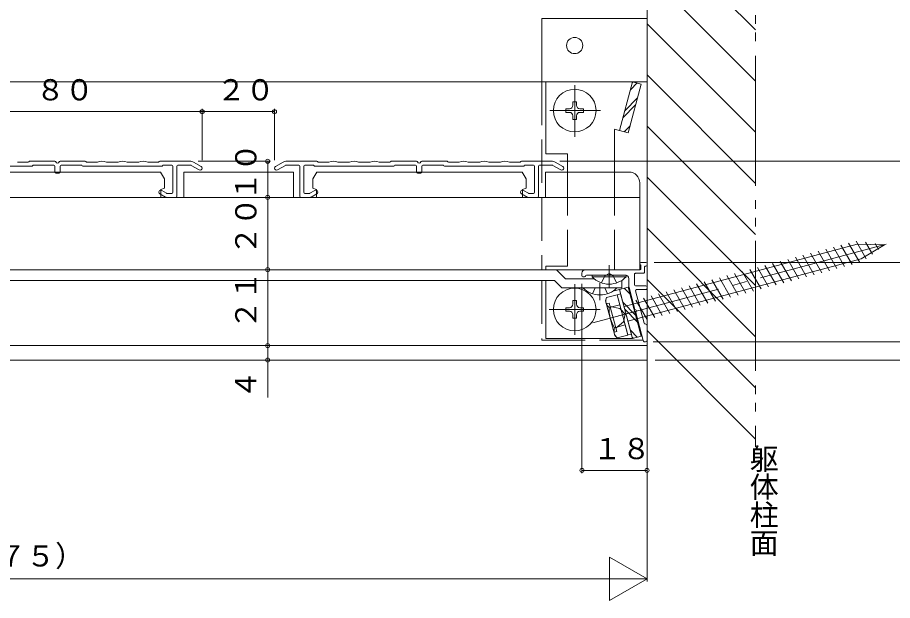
# Model space of a CAD drawing. Units: millimetres, scale not verified. Extents: x -1682 to -296, y -1188 to 1054.
# Drawn here: x -662.2 to -420.3, y -44.9 to 116.4 of the extents above; entities that cross this region are included whole.
import ezdxf
from ezdxf.enums import TextEntityAlignment as Align

# ---------------------------------------------------------------- set-up
doc = ezdxf.new("R2010")
doc.units = ezdxf.units.MM
doc.header["$LTSCALE"] = 4
for name, pattern in [('CHAIN2', [12, 9, -1, 1, -1]), ('DASHED3', [4, 3, -1]), ('DOUBLE_CHAIN2', [12.8, 9, -1, 0.6, -0.6, 0.6, -1])]:
    doc.linetypes.add(name, pattern=pattern)
doc.layers.add('0-1_USER1', color=3, linetype='Continuous')
for name, color, linetype, lineweight in [('0-3_YKK_11', 7, 'Continuous', 9), ('0-4_YKK_12', 2, 'Continuous', 9), ('0-5_YSS_K', 3, 'DASHED3', 9), ('0-6_YKK_13', 4, 'Continuous', 9), ('0-7_YKK_D', 6, 'Continuous', 9)]:
    doc.layers.add(name, color=color, linetype=linetype, lineweight=lineweight)
doc.styles.add('ＭＳ ゴシック', font='')
doc.styles.get('ＭＳ ゴシック').set_extended_font_data('MS Gothic')

msp = doc.modelspace()

# ---------------------------------------------------------------- linework, layer by layer
at = {"layer": '0-3_YKK_11'}
for p, q in [((-658.261, 75.225), (-679.942, 75.225)), ((-659.361, 76.324), (-662.067, 76.324)), ((-651.883, 76.625), (-658.842, 76.625)), ((-652.192, 75.524), (-657.742, 75.524)), ((-651.892, 75.225), (-651.892, 73.625)), ((-643.442, 76.625), (-650.4, 76.625)), ((-650.392, 75.225), (-650.392, 73.625)), ((-644.541, 75.524), (-650.092, 75.524)), ((-644.022, 75.225), (-622.342, 75.225)), ((-642.922, 76.324), (-640.216, 76.324)), ((-637.467, 76.324), (-634.516, 76.324)), ((-631.767, 76.324), (-628.816, 76.324)), ((-626.067, 76.324), (-623.361, 76.324)), ((-614.505, 76.625), (-622.842, 76.625)), ((-621.822, 75.524), (-619.542, 75.524)), ((-619.242, 68.024), (-619.242, 75.225)), ((-618.142, 75.225), (-618.142, 66.924)), ((-617.842, 75.524), (-614.344, 75.524)), ((-611.967, 74.198), (-614.194, 75.484)), ((-611.417, 75.151), (-613.505, 76.357)), ((-590.867, 75.151), (-588.778, 76.357)), ((-590.316, 74.198), (-588.089, 75.484)), ((-587.939, 75.524), (-584.442, 75.524)), ((-579.442, 76.625), (-587.778, 76.625)), ((-584.141, 75.225), (-584.141, 66.924)), ((-583.042, 68.024), (-583.042, 75.225)), ((-582.742, 75.524), (-580.461, 75.524)), ((-558.261, 75.225), (-579.941, 75.225)), ((-576.216, 76.324), (-578.922, 76.324)), ((-570.516, 76.324), (-573.467, 76.324)), ((-564.816, 76.324), (-567.767, 76.324)), ((-559.361, 76.324), (-562.067, 76.324)), ((-551.883, 76.625), (-558.842, 76.625)), ((-552.192, 75.524), (-557.742, 75.524)), ((-551.891, 75.225), (-551.891, 73.625)), ((-543.442, 76.625), (-550.4, 76.625)), ((-550.392, 75.225), (-550.392, 73.625)), ((-544.542, 75.524), (-550.092, 75.524)), ((-544.022, 75.225), (-522.342, 75.225)), ((-542.922, 76.324), (-540.216, 76.324)), ((-537.467, 76.324), (-534.516, 76.324)), ((-531.767, 76.324), (-528.816, 76.324)), ((-526.067, 76.324), (-523.361, 76.324)), ((-514.505, 76.625), (-522.842, 76.625)), ((-521.822, 75.524), (-519.542, 75.524)), ((-519.242, 68.024), (-519.242, 75.225)), ((-518.141, 75.225), (-518.141, 66.924)), ((-517.842, 75.524), (-514.344, 75.524)), ((-511.967, 74.198), (-514.194, 75.484)), ((-511.417, 75.151), (-513.505, 76.357)), ((-651.591, 73.325), (-650.692, 73.325)), ((-551.592, 73.325), (-550.692, 73.325)), ((-622.317, 68.551), (-620.955, 67.765)), ((-579.967, 68.551), (-581.328, 67.765)), ((-522.317, 68.551), (-520.955, 67.765)), ((-622.867, 67.598), (-621.25, 66.665)), ((-621.1, 66.624), (-618.441, 66.624)), ((-619.542, 67.725), (-620.805, 67.725)), ((-581.183, 66.624), (-583.842, 66.624)), ((-582.742, 67.725), (-581.478, 67.725)), ((-579.416, 67.598), (-581.033, 66.665)), ((-522.867, 67.598), (-521.25, 66.665)), ((-521.1, 66.624), (-518.442, 66.624)), ((-519.542, 67.725), (-520.805, 67.725)), ((-488.442, 48.624), (-489.842, 48.624)), ((-490.142, 46.624), (-505.142, 46.624)), ((-489.842, 47.805), (-489.842, 46.924)), ((-488.841, 47.324), (-488.841, 45.924)), ((-488.542, 47.625), (-488.442, 47.625)), ((-488.141, 47.924), (-488.141, 48.324)), ((-506.142, 44.924), (-506.142, 45.625)), ((-505.842, 44.624), (-505.433, 44.624)), ((-504.842, 45.125), (-494.142, 45.125)), ((-493.141, 44.125), (-493.141, 41.956)), ((-491.641, 45.324), (-491.641, 42.424)), ((-489.142, 45.625), (-491.342, 45.625)), ((-494.466, 41.496), (-492.832, 39.863)), ((-491.485, 35.643), (-493.107, 41.697)), ((-491.342, 42.124), (-488.442, 42.124)), ((-488.141, 41.424), (-488.141, 41.824)), ((-491.3, 40.747), (-488.915, 31.847)), ((-488.442, 41.124), (-491.01, 41.124)), ((-494.815, 37.603), (-491.28, 34.067)), ((-494.297, 35.671), (-490.762, 32.135)), ((-489.173, 27.013), (-491.248, 34.757)), ((-492.745, 29.875), (-490.842, 27.973)), ((-488.141, 31.124), (-488.141, 27.149)), ((-492.227, 27.943), (-491.957, 27.674))]:
    msp.add_line(p, q, dxfattribs=at)
for centre, radius, start, end in [((-662.067, 76.625), 0.3, 245.38002, 270), ((-659.361, 76.625), 0.3, 270, 330), ((-658.842, 76.324), 0.3, 90, 150), ((-658.261, 75.524), 0.3, 270, 329.99998), ((-657.742, 75.225), 0.3, 90, 149.99998), ((-652.192, 75.225), 0.3, 0, 90), ((-651.883, 76.324), 0.3, 22.02283, 90), ((-651.142, 76.625), 0.5, 202.02283, 337.97716), ((-650.4, 76.324), 0.3, 90, 157.97716), ((-650.092, 75.225), 0.3, 90, 180), ((-644.541, 75.225), 0.3, 30, 90), ((-644.022, 75.524), 0.3, 210, 270), ((-643.442, 76.324), 0.3, 30, 90), ((-642.922, 76.625), 0.3, 210, 270), ((-640.216, 76.625), 0.3, 270, 294.61996), ((-638.842, 73.625), 3, 65.38002, 114.61996), ((-637.467, 76.625), 0.3, 245.38002, 270), ((-634.516, 76.625), 0.3, 270, 294.61996), ((-633.142, 73.625), 3, 65.38002, 114.61996), ((-631.767, 76.625), 0.3, 245.38002, 270), ((-628.816, 76.625), 0.3, 270, 294.61996), ((-627.442, 73.625), 3, 65.38002, 114.61996), ((-626.067, 76.625), 0.3, 245.38002, 270), ((-623.361, 76.625), 0.3, 270, 330), ((-622.842, 76.324), 0.3, 90, 150), ((-622.342, 75.524), 0.3, 270, 330), ((-621.822, 75.225), 0.3, 90, 150), ((-619.542, 75.225), 0.3, 0, 90), ((-617.842, 75.225), 0.3, 90, 180), ((-614.505, 74.624), 2, 60, 90), ((-614.344, 75.225), 0.3, 60, 90), ((-611.691, 74.674), 0.55, 239.99998, 60), ((-590.592, 74.674), 0.55, 119.99998, 300), ((-587.778, 74.624), 2, 90, 119.99998), ((-587.939, 75.225), 0.3, 90, 119.99998), ((-584.442, 75.225), 0.3, 0, 90), ((-582.742, 75.225), 0.3, 90, 180), ((-580.461, 75.225), 0.3, 30, 90), ((-579.941, 75.524), 0.3, 210, 270), ((-579.442, 76.324), 0.3, 30, 90), ((-578.922, 76.625), 0.3, 210, 270), ((-576.216, 76.625), 0.3, 270, 294.61996), ((-574.842, 73.625), 3, 65.38002, 114.61996), ((-573.467, 76.625), 0.3, 245.38002, 270), ((-570.516, 76.625), 0.3, 270, 294.61996), ((-569.141, 73.625), 3, 65.38002, 114.61996), ((-567.767, 76.625), 0.3, 245.38002, 270), ((-564.816, 76.625), 0.3, 270, 294.61996), ((-563.442, 73.625), 3, 65.38002, 114.61996), ((-562.067, 76.625), 0.3, 245.38002, 270), ((-559.361, 76.625), 0.3, 270, 330), ((-558.842, 76.324), 0.3, 90, 150), ((-558.261, 75.524), 0.3, 270, 329.99998), ((-557.742, 75.225), 0.3, 90, 149.99998), ((-552.192, 75.225), 0.3, 0, 90), ((-551.883, 76.324), 0.3, 22.02283, 90), ((-551.142, 76.625), 0.5, 202.02283, 337.97716), ((-550.4, 76.324), 0.3, 90, 157.97716), ((-550.092, 75.225), 0.3, 90, 180), ((-544.542, 75.225), 0.3, 30, 90), ((-544.022, 75.524), 0.3, 210, 270), ((-543.442, 76.324), 0.3, 30, 90), ((-542.922, 76.625), 0.3, 210, 270), ((-540.216, 76.625), 0.3, 270, 294.61996), ((-538.842, 73.625), 3, 65.38002, 114.61996), ((-537.467, 76.625), 0.3, 245.38002, 270), ((-534.516, 76.625), 0.3, 270, 294.61996), ((-533.141, 73.625), 3, 65.38002, 114.61996), ((-531.767, 76.625), 0.3, 245.38002, 270), ((-528.816, 76.625), 0.3, 270, 294.61996), ((-527.441, 73.625), 3, 65.38002, 114.61996), ((-526.067, 76.625), 0.3, 245.38002, 270), ((-523.361, 76.625), 0.3, 270, 330), ((-522.842, 76.324), 0.3, 90, 150), ((-522.342, 75.524), 0.3, 270, 330), ((-521.822, 75.225), 0.3, 90, 150), ((-519.542, 75.225), 0.3, 0, 90), ((-517.842, 75.225), 0.3, 90, 180), ((-514.505, 74.624), 2, 60, 90), ((-514.344, 75.225), 0.3, 60, 90), ((-511.692, 74.674), 0.55, 239.99998, 60), ((-651.591, 73.625), 0.3, 180, 270), ((-650.692, 73.625), 0.3, 270, 0), ((-551.592, 73.625), 0.3, 180, 270), ((-550.692, 73.625), 0.3, 270, 0), ((-622.592, 68.075), 0.55, 60, 239.99998), ((-620.805, 68.024), 0.3, 239.99998, 270), ((-619.542, 68.024), 0.3, 270, 0), ((-582.742, 68.024), 0.3, 180, 270), ((-581.478, 68.024), 0.3, 270, 300), ((-579.692, 68.075), 0.55, 300, 119.99998), ((-522.592, 68.075), 0.55, 60, 239.99998), ((-520.805, 68.024), 0.3, 239.99998, 270), ((-519.542, 68.024), 0.3, 270, 0), ((-621.1, 66.924), 0.3, 239.99998, 270), ((-618.441, 66.924), 0.3, 270, 0), ((-583.842, 66.924), 0.3, 180, 270), ((-581.183, 66.924), 0.3, 270, 300), ((-521.1, 66.924), 0.3, 239.99998, 270), ((-518.442, 66.924), 0.3, 270, 0), ((-489.842, 48.324), 0.3, 90, 240.00027), ((-488.442, 48.324), 0.3, 0.00009, 90), ((-505.142, 45.625), 1, 90, 180), ((-490.142, 46.924), 0.3, 270, 0.00009), ((-490.142, 47.805), 0.3, 0.00009, 60.00027), ((-488.542, 47.324), 0.3, 90, 180.00009), ((-488.442, 47.924), 0.3, 270, 0.00009), ((-505.842, 44.924), 0.3, 180, 270), ((-505.433, 44.924), 0.3, 270, 350.40739), ((-504.842, 44.824), 0.3, 90, 170.40739), ((-494.142, 44.125), 1, 0.00009, 90), ((-491.342, 45.324), 0.3, 90, 180.00009), ((-489.142, 45.924), 0.3, 270, 0.00009), ((-492.142, 41.956), 1, 180.00009, 195.00011), ((-491.342, 42.424), 0.3, 180.00009, 270), ((-488.442, 41.824), 0.3, 0.00009, 90), ((-488.442, 41.424), 0.3, 270, 0.00009), ((-491.01, 40.825), 0.3, 90, 195.00011), ((-491.292, 35.694), 0.2, 195, 261.42181), ((-491.367, 35.2), 0.3, 308.57817, 81.42181), ((-491.055, 34.809), 0.2, 128.57817, 195), ((-488.625, 31.924), 0.3, 195.00011, 268.83789), ((-488.641, 31.124), 0.5, 0, 88.83789), ((-488.666, 27.149), 0.525, 194.99904, 0)]:
    msp.add_arc(centre, radius, start, end, dxfattribs=at)
at = {"layer": '0-4_YKK_12', "linetype": 'DOUBLE_CHAIN2'}
msp.add_line((-458.141, 208.209), (-458.141, -2.36), dxfattribs=at)
at = {"layer": '0-4_YKK_12'}
for p, q in [((-792.142, 98.625), (-488.141, 98.625)), ((-622.638, 73.625), (-679.445, 73.625)), ((-621.542, 71.725), (-622.638, 73.625)), ((-616.241, 73.625), (-616.241, 66.624)), ((-616.241, 73.625), (-616.241, 66.624)), ((-585.842, 73.625), (-616.241, 73.625)), ((-585.842, 73.625), (-585.842, 66.624)), ((-580.542, 71.725), (-579.445, 73.625)), ((-522.638, 73.625), (-579.445, 73.625)), ((-521.542, 71.725), (-522.638, 73.625)), ((-516.241, 73.625), (-516.241, 66.624)), ((-493.141, 73.625), (-516.241, 73.625)), ((-621.542, 71.725), (-621.542, 69.188)), ((-580.542, 71.725), (-580.542, 69.188)), ((-521.542, 71.725), (-521.542, 69.188)), ((-490.142, 46.624), (-490.142, 70.624)), ((-621.542, 69.188), (-622.541, 68.824)), ((-622.541, 66.624), (-622.541, 68.824)), ((-580.542, 69.188), (-579.542, 68.824)), ((-579.542, 66.624), (-579.542, 68.824)), ((-521.542, 69.188), (-522.541, 68.824)), ((-522.541, 66.624), (-522.541, 68.824)), ((-811.942, 66.624), (-490.142, 66.624)), ((-811.942, 46.624), (-490.142, 46.624)), ((-513.141, 46.624), (-510.642, 44.125)), ((-792.142, 43.624), (-513.677, 43.624)), ((-513.677, 43.624), (-511.677, 41.625)), ((-510.642, 44.125), (-502.812, 44.125)), ((-495.141, 43.638), (-495.141, 41.625)), ((-495.141, 41.625), (-511.677, 41.625)), ((-792.142, 25.625), (-488.141, 25.625)), ((-792.142, 21.625), (-488.141, 21.625))]:
    msp.add_line(p, q, dxfattribs=at)
msp.add_arc((-493.141, 70.624), 3, 0, 90, dxfattribs=at)
at = {"layer": '0-5_YSS_K', "linetype": 'Continuous'}
for p, q in [((-488.141, 210.591), (-488.141, 2.495)), ((-488.141, 142.919), (-458.141, 112.919)), ((-488.141, 128.777), (-458.141, 98.777)), ((-488.141, 114.635), (-458.141, 84.635)), ((-488.141, 100.493), (-458.141, 70.493)), ((-488.141, 86.351), (-458.141, 56.351)), ((-488.141, 72.209), (-458.141, 42.209)), ((-488.141, 58.067), (-458.141, 28.067)), ((-488.141, 43.924), (-458.141, 13.924)), ((-488.141, 29.782), (-458.141, -0.218))]:
    msp.add_line(p, q, dxfattribs=at)
at = {"layer": '0-6_YKK_13'}
for p, q in [((-517.241, 116.124), (-517.241, 98.625)), ((-517.241, 116.124), (-488.141, 116.124)), ((-516.142, 98.625), (-516.142, 78.625)), ((-516.142, 98.625), (-492.142, 98.625)), ((-492.142, 98.625), (-495.765, 85.102)), ((-493.35, 84.454), (-489.727, 97.978)), ((-492.745, 96.374), (-490.842, 98.276)), ((-492.227, 98.306), (-491.957, 98.575)), ((-492.142, 98.625), (-489.727, 97.978)), ((-494.815, 88.646), (-491.28, 92.182)), ((-494.297, 90.578), (-490.762, 94.114)), ((-509.611, 91.115), (-510.592, 91.115)), ((-506.672, 90.134), (-505.692, 90.134)), ((-508.631, 89.155), (-508.631, 88.174)), ((-508.631, 88.174), (-507.651, 88.174)), ((-507.651, 88.174), (-507.651, 89.155)), ((-493.35, 84.454), (-497.141, 85.47)), ((-497.141, 85.39), (-497.141, 73.625)), ((-494.466, 84.753), (-492.832, 86.386)), ((-516.142, 78.625), (-510.142, 78.625)), ((-510.142, 78.625), (-510.142, 73.625)), ((-430.014, 53.692), (-494.497, 36.414)), ((-431.422, 48.035), (-434.528, 53.415)), ((-429.322, 48.598), (-432.428, 53.978)), ((-427.516, 49.67), (-430.328, 54.54)), ((-422.475, 53.539), (-430.014, 53.692)), ((-422.475, 53.539), (-428.927, 49.636)), ((-425.836, 50.96), (-427.723, 54.23)), ((-424.155, 52.249), (-425.099, 53.884)), ((-439.822, 45.785), (-442.928, 51.164)), ((-437.722, 46.347), (-440.828, 51.727)), ((-435.622, 46.91), (-438.728, 52.289)), ((-433.522, 47.473), (-436.628, 52.852)), ((-493.41, 32.358), (-428.927, 49.636)), ((-448.222, 43.534), (-451.328, 48.913)), ((-446.122, 44.097), (-449.228, 49.476)), ((-444.022, 44.659), (-447.128, 50.039)), ((-441.922, 45.222), (-445.028, 50.601)), ((-458.722, 40.72), (-461.828, 46.1)), ((-456.622, 41.283), (-459.728, 46.663)), ((-454.522, 41.846), (-457.628, 47.225)), ((-452.422, 42.408), (-455.528, 47.788)), ((-450.322, 42.971), (-453.428, 48.35)), ((-516.142, 43.624), (-516.142, 27.625)), ((-503.342, 45.125), (-503.342, 44.613)), ((-503.342, 45.125), (-496.642, 45.125)), ((-503.342, 44.613), (-496.642, 44.613)), ((-493.942, 45.125), (-500.642, 45.125)), ((-493.942, 44.613), (-500.642, 44.613)), ((-493.942, 45.125), (-493.942, 44.613)), ((-467.122, 38.47), (-470.228, 43.849)), ((-465.022, 39.032), (-468.128, 44.412)), ((-462.922, 39.595), (-466.028, 44.974)), ((-460.822, 40.158), (-463.928, 45.537)), ((-505.842, 41.625), (-505.842, 41.613)), ((-505.842, 41.613), (-499.142, 41.613)), ((-496.441, 41.613), (-503.142, 41.613)), ((-493.35, 41.794), (-497.141, 40.779)), ((-496.441, 41.625), (-496.441, 41.613)), ((-492.142, 27.625), (-495.765, 41.147)), ((-493.35, 41.794), (-489.727, 28.272)), ((-475.522, 36.219), (-478.628, 41.598)), ((-473.422, 36.782), (-476.528, 42.161)), ((-471.322, 37.344), (-474.428, 42.724)), ((-469.222, 37.907), (-472.328, 43.286)), ((-499.594, 38.051), (-499.363, 38.914)), ((-499.363, 38.914), (-496.413, 39.704)), ((-496.413, 39.704), (-493.425, 28.55)), ((-495.441, 39.94), (-496.407, 39.681)), ((-492.465, 28.832), (-495.441, 39.94)), ((-486.022, 33.405), (-489.128, 38.785)), ((-483.922, 33.968), (-487.028, 39.348)), ((-481.822, 34.531), (-484.928, 39.91)), ((-479.722, 35.094), (-482.828, 40.473)), ((-477.622, 35.656), (-480.728, 41.036)), ((-499.594, 38.051), (-497.006, 28.392)), ((-498.616, 36.125), (-495.666, 36.915)), ((-488.122, 32.843), (-491.228, 38.222)), ((-509.611, 36.115), (-510.592, 36.115)), ((-506.672, 35.135), (-505.692, 35.135)), ((-495.463, 36.156), (-494.376, 32.099)), ((-497.121, 30.548), (-494.172, 31.339)), ((-498.811, 27.625), (-516.142, 27.625)), ((-497.006, 28.392), (-496.374, 27.76)), ((-492.142, 27.625), (-496.88, 27.625)), ((-496.374, 27.76), (-493.425, 28.55)), ((-492.142, 27.625), (-489.727, 28.272))]:
    msp.add_line(p, q, dxfattribs=at)
at = {"layer": '0-6_YKK_13', "linetype": 'DASHED3'}
for p, q in [((-517.241, 98.625), (-517.241, 46.624)), ((-510.142, 73.625), (-510.142, 47.625)), ((-497.141, 73.625), (-497.141, 46.624)), ((-516.142, 47.625), (-516.142, 46.624)), ((-516.142, 47.625), (-510.142, 47.625)), ((-517.241, 43.624), (-517.241, 27.125)), ((-500.742, 42.97), (-499.792, 44.918)), ((-499.792, 44.918), (-498.642, 45.53)), ((-503.242, 39.97), (-502.435, 41.625)), ((-499.042, 39.97), (-499.848, 41.625)), ((-497.141, 40.988), (-497.141, 40.779)), ((-499.348, 37.133), (-498.571, 37.342)), ((-498.571, 37.342), (-496.474, 29.518)), ((-498.325, 36.424), (-495.638, 35.902)), ((-495.638, 35.902), (-494.17, 34.328)), ((-494.654, 32.231), (-494.17, 34.328)), ((-496.72, 30.435), (-494.654, 32.231)), ((-497.252, 29.309), (-496.474, 29.518)), ((-517.241, 27.125), (-489.203, 27.125)), ((-496.88, 27.625), (-498.811, 27.625))]:
    msp.add_line(p, q, dxfattribs=at)
at = {"layer": '0-6_YKK_13', "linetype": 'CHAIN2'}
for p, q in [((-508.141, 83.35), (-508.141, 97.655)), ((-514.98, 90.624), (-500.972, 90.624)), ((-503.13, 31.927), (-417.645, 54.833)), ((-498.642, 41.824), (-498.642, 47.905)), ((-508.141, 28.59), (-508.141, 42.626)), ((-501.142, 38.199), (-501.142, 42.867)), ((-515.2, 35.624), (-501.109, 35.624)), ((-488.613, 35.817), (-496.012, 33.834))]:
    msp.add_line(p, q, dxfattribs=at)
at = {"layer": '0-6_YKK_13'}
for points in [[(-507.651, 92.094), (-507.651, 93.074), (-508.631, 93.074), (-508.631, 92.094)], [(-510.592, 91.115), (-510.592, 90.134), (-509.611, 90.134)], [(-505.692, 90.134), (-505.692, 91.115), (-506.672, 91.115)], [(-496.407, 39.681), (-493.431, 28.573), (-492.465, 28.832)], [(-507.651, 37.094), (-507.651, 38.074), (-508.631, 38.074), (-508.631, 37.094)], [(-510.592, 36.115), (-510.592, 35.135), (-509.611, 35.135)], [(-508.631, 34.155), (-508.631, 33.174), (-507.651, 33.174), (-507.651, 34.155)], [(-505.692, 35.135), (-505.692, 36.115), (-506.672, 36.115)]]:
    msp.add_lwpolyline(points, dxfattribs=at)
at = {"layer": '0-6_YKK_13', "linetype": 'DASHED3'}
msp.add_lwpolyline([(-496.541, 42.97), (-497.492, 44.918), (-498.642, 45.53)], dxfattribs=at)
at = {"layer": '0-6_YKK_13'}
for centre, radius in [((-508.141, 108.624), 2.25), ((-508.141, 90.624), 5.9), ((-508.141, 35.624), 5.9)]:
    msp.add_circle(centre, radius, dxfattribs=at)
for centre, radius, start, end in [((-509.611, 92.094), 0.98, 270, 0), ((-506.672, 92.094), 0.98, 180, 270), ((-509.611, 89.155), 0.98, 0, 90), ((-506.672, 89.155), 0.98, 90, 180), ((-498.642, 49.172), 6.548, 224.12695, 315.87303), ((-501.142, 46.172), 6.548, 224.12695, 315.87303), ((-496.952, 38.065), 2.556, 160.61574, 229.38425), ((-509.611, 37.094), 0.98, 270, 0), ((-506.672, 37.094), 0.98, 180, 270), ((-509.611, 34.155), 0.98, 0, 90), ((-506.672, 34.155), 0.98, 90, 180), ((-489.072, 35.694), 9.553, 177.41203, 212.58795), ((-494.71, 29.7), 2.556, 160.61574, 229.38425)]:
    msp.add_arc(centre, radius, start, end, dxfattribs=at)
at = {"layer": '0-7_YKK_D'}
for p, q in [((-691.142, 90.343), (-611.142, 90.343)), ((-611.142, 76.923), (-611.142, 91.092)), ((-611.142, 90.343), (-591.142, 90.343)), ((-591.142, 76.923), (-591.142, 91.092)), ((-612.256, 76.625), (-592.273, 76.625)), ((-593.022, 76.625), (-593.022, 66.624)), ((-512.256, 76.625), (-384.907, 76.625)), ((-616.193, 66.624), (-592.273, 66.624)), ((-593.022, 66.624), (-593.022, 46.624)), ((-486.193, 48.624), (-384.907, 48.624)), ((-472.475, 48.624), (-384.907, 48.624)), ((-506.142, 42.676), (-506.142, -9.645)), ((-486.417, 26.624), (-384.907, 26.624)), ((-472.531, 26.624), (-384.907, 26.624)), ((-488.141, 24.9), (-488.141, -39.63)), ((-485.893, 21.625), (-354.922, 21.625)), ((-463.404, 21.625), (-384.907, 21.625)), ((-488.141, 10.938), (-488.141, -9.645)), ((-506.142, -8.895), (-488.141, -8.895)), ((-498.529, -32.883), (-498.529, -44.877)), ((-488.141, -38.88), (-498.529, -32.883)), ((-863.142, -38.88), (-488.141, -38.88)), ((-488.141, -38.88), (-498.529, -44.877))]:
    msp.add_line(p, q, dxfattribs=at)
msp.add_lwpolyline([(-593.022, 11.28), (-593.022, 25.625), (-593.022, 46.624)], dxfattribs=at)
for centre, start, end in [((-611.142, 90.343), 0, 180), ((-611.142, 90.343), 0, 180), ((-611.142, 90.343), 180, 0), ((-611.142, 90.343), 180, 0), ((-591.142, 90.343), 0, 180), ((-591.142, 90.343), 180, 0), ((-593.022, 76.625), 0, 180), ((-593.022, 76.625), 180, 0), ((-593.022, 66.624), 0, 180), ((-593.022, 66.624), 0, 180), ((-593.022, 66.624), 180, 0), ((-593.022, 66.624), 180, 0), ((-593.022, 46.624), 0, 180), ((-593.022, 46.624), 0, 180), ((-593.022, 46.624), 180, 0), ((-593.022, 46.624), 180, 0), ((-593.022, 25.625), 0, 180), ((-593.022, 25.625), 0, 180), ((-593.022, 25.625), 180, 0), ((-593.022, 25.625), 180, 0), ((-593.022, 21.625), 0, 180), ((-593.022, 21.625), 180, 0), ((-506.142, -8.895), 0, 180), ((-506.142, -8.895), 180, 0), ((-488.141, -8.895), 0, 180), ((-488.141, -8.895), 180, 0)]:
    msp.add_arc(centre, 0.562, start, end, dxfattribs=at)

# ---------------------------------------------------------------- texts
at = {"layer": '0-1_USER1', "color": 4, "style": 'ＭＳ ゴシック'}
for s, p in [('躯', (-459.732, -10.431)), ('体', (-459.732, -18.172)), ('柱', (-459.732, -25.913)), ('面', (-459.732, -33.654))]:
    msp.add_text(s, height=5.865, dxfattribs=at).set_placement(p, align=Align.BOTTOM_LEFT)
at = {"layer": '0-7_YKK_D', "color": 4, "style": 'ＭＳ ゴシック'}
for s, p in [('８０', (-657.111, 91.692)), ('２０', (-607.111, 91.692)), ('１８', (-503.111, -7.546)), ('（３７５）', (-683.788, -37.231))]:
    msp.add_text(s, height=5.865, dxfattribs=at).set_placement(p, align=Align.BOTTOM_LEFT)
for s, p in [('１０', (-594.372, 65.655)), ('２０', (-594.372, 50.655)), ('２１', (-594.372, 30.155)), ('４', (-594.372, 10.812))]:
    msp.add_text(s, height=5.865, rotation=90, dxfattribs=at).set_placement(p, align=Align.BOTTOM_LEFT)

doc.saveas('drawing.dxf')
